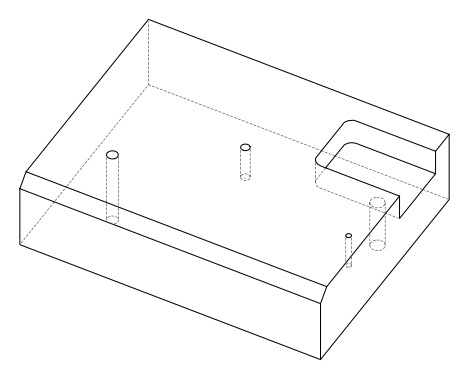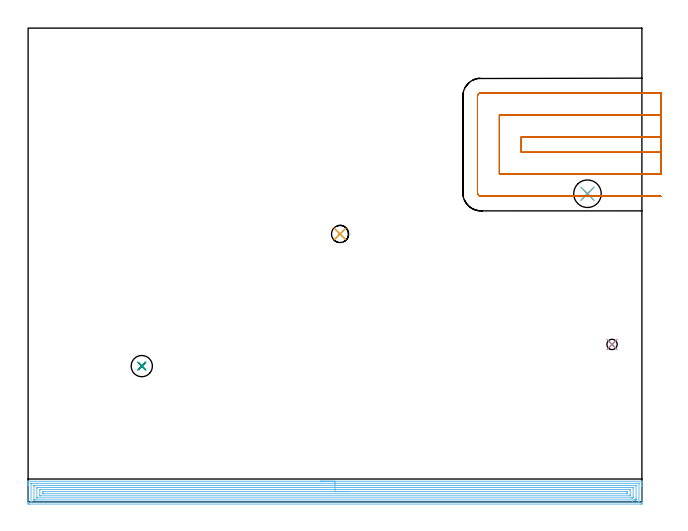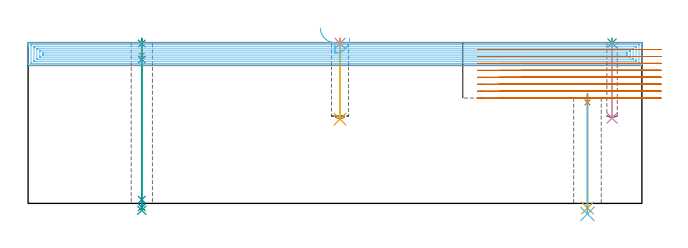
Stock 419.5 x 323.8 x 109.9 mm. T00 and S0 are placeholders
(PLAN: 13 operations, 9 tool changes, 38.1 min)
(1 SPOT_DRILL | STEP1HOLE | NXT0321_9005460120000 | 0.06 min | 4454 mm3)
(2 SPOT_DRILL_1 | STEP1HOLE_1 | NXT0321_9005460120000 | 0.03 min | 3 mm3)
(3 SPOT_DRILL_2 | STEP1POCKET | NXT0321_9005460120000 | 0.03 min | 1 mm3)
(4 SPOT_DRILL_3 | STEP1POCKET_1 | NXT0321_9005460120000 | 0.03 min | 1 mm3)
(5 DRILL_THROUGH_HOLE_INTO_CENTER | STEP1HOLE | NXT0301_065 | 0.32 min | 4842 mm3)
(6 DRILL_TO_ENLARGE_THROUGH_HOLE | STEP1HOLE | UGT0301_256 | 0.33 min | 21159 mm3)
(7 DRILL_BLIND_HOLE_INTO_CENTER | STEP1HOLE_1 | NXT0301_030 | 0.05 min | 216 mm3)
(8 GUN_DRILL_THROUGH_HOLE | STEP1HOLE_1 | UGT0307_001 | 0.52 min | 1961 mm3)
(9 SPADE_DRILL_TO_ENLARGE_THROUGH_HOLE | STEP1HOLE_1 | UGT0306_005 | 0.47 min | 15921 mm3)
(10 DRILL_BLIND_HOLE_INTO_CENTER_1 | STEP1POCKET | NXT0301_042 | 0.22 min | 1989 mm3)
(11 DRILL_BLIND_HOLE_INTO_CENTER_2 | STEP1POCKET_1 | NXT0301_088 | 0.22 min | 5448 mm3)
(12 AREA_MILL | FG_CHAMFER_SURFACE | UGT0205_001 | 20.4 min | 51041 mm3)
(13 MILL_SLOT | SLOT_PARTIAL_RECTANGULAR | UGT0201_094 | Follow Part, ap 5, ae 75% | 15.45 min | 407760 mm3)
(TOOL NXT0321_9005460120000 | NC Spot Drill, 142deg, 12mm, Carbide, Uncoated | D12 PA142 FL30 Z2)
(TOOL NXT0301_065 | Carbide Drill 9.4mm [860.1-0940-075A1-MM 2214] | D9.4 PA140 FL98 Z2)
(TOOL UGT0301_256 | Twist Drill 18.8 mm | D18.8 PA118 FL135 Z2)
(TOOL NXT0301_030 | Carbide Drill 5.9mm [860.1-0590-018A1-MM 2214] | D5.9 PA140 FL28 Z2)
(TOOL UGT0307_001 | Gun Drill 5 mm | D5 PA130 FL24 Z1)
(TOOL UGT0306_005 | Spade Drill 14.5mm | D14.5 PA132 FL10 Z2)
(TOOL NXT0301_042 | Carbide Drill 7.1mm [860.1-0710-057A1-MM 2214] | D7.1 PA140 FL85 Z2)
(TOOL NXT0301_088 | Carbide Drill 11.7mm [860.1-1170-035A1-MM 2214] | D11.7 PA140 FL55 Z2)
(TOOL UGT0205_001 | Chamfer Mill 20 x 3 x 45 deg. | D20 FL50 Z2)
(TOOL UGT0201_094 | End mill 20 mm | D20 FL38 Z4)
(OP 1 SPOT_DRILL)
G17 G21 G94 G90
T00 M6
G54
G17 G0 G90 X382.3 Y210.6 S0 M3
G43 Z119.9 H0
G94 G81 G98 Z69. F250. R75.
G80
M5
M2
(OP 2 SPOT_DRILL_1)
G17 G21 G94 G90
T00 M6
G54
G17 G0 G90 X77.7 Y92.8 S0 M3
G43 Z119.9 H0
G94 G81 G98 Z109.276 F250. R112.9
G80
M5
M2
(OP 3 SPOT_DRILL_2)
G17 G21 G94 G90
T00 M6
G54
G17 G0 G90 X399.1 Y107.6 S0 M3
G43 Z119.9 H0
G94 G81 G98 Z109.59 F250. R112.9
G80
M5
M2
(OP 4 SPOT_DRILL_3)
G17 G21 G94 G90
T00 M6
G54
G17 G0 G90 X213.2 Y183.1 S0 M3
G43 Z119.9 H0
G94 G81 G98 Z109.396 F250. R112.9
G80
M5
M2
(OP 5 DRILL_THROUGH_HOLE_INTO_CENTER)
G17 G21 G94 G90
T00 M6
G54
G17 G0 G90 X382.3 Y210.6 S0 M3
G43 Z119.9 H1
G94 G73 G98 Z-3.211 F250. Q8.357 R74.
G80
M5
M2
(OP 6 DRILL_TO_ENLARGE_THROUGH_HOLE)
G17 G21 G94 G90
T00 M6
G54
G17 G0 G90 X382.3 Y210.6 S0 M3
G43 Z119.9 H0
G94 G73 G98 Z-7.148 F250. Q15.83 R74.
G80
M5
M2
(OP 7 DRILL_BLIND_HOLE_INTO_CENTER)
G17 G21 G94 G90
T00 M6
G54
G17 G0 G90 X77.7 Y92.8 S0 M3
G43 Z119.9 H1
G94 G81 G98 Z101.05 F250. R111.9
G80
M5
M2
(OP 8 GUN_DRILL_THROUGH_HOLE)
G17 G21 G94 G90
T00 M6
G54
G17 G0 G90 X77.7 Y92.8 M8
G43 Z119.9 H0
Z109.572
S716 M3
G94 G1 Z98.294 F125. M26
G4 X.084
Z2.5 F250.
G4 X.084
Z-2.666 F125.
G4 X.084
M5
M9
G0 Z109.572
Z119.9
M2
(OP 9 SPADE_DRILL_TO_ENLARGE_THROUGH_HOLE)
G17 G21 G94 G90
T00 M6
G54
G17 G0 G90 X77.7 Y92.8 S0 M3
G43 Z119.9 H0
G94 G73 G98 Z-4.728 F250. Q14.328 R111.9
G80
M5
M2
(OP 10 DRILL_BLIND_HOLE_INTO_CENTER_1)
G17 G21 G94 G90
T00 M6
G54
G17 G0 G90 X399.1 Y107.6 S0 M3
G43 Z119.9 H1
G94 G81 G98 Z58.3 F250. R111.9
G80
M5
M2
(OP 11 DRILL_BLIND_HOLE_INTO_CENTER_2)
G17 G21 G94 G90
T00 M6
G54
G17 G0 G90 X213.2 Y183.1 S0 M3
G43 Z119.9 H1
G94 G81 G98 Z57.6 F250. R111.9
G80
M5
M2
(OP 12 AREA_MILL)
G17 G21 G94 G90
T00 M6
G54
G17 G0 G90 X199.75 Y14.1 S1061 M3
G43 Z119.9 H0
G94 G1 X199.788 Z119.028 F250.
X199.902 Z118.163
X200.091 Z117.312
X200.353 Z116.48
X200.687 Z115.674
X201.09 Z114.9
X201.558 Z114.164
X202.09 Z113.472
X202.679 Z112.829
X203.322 Z112.24
X204.014 Z111.708
X204.75 Z111.24
X205.524 Z110.837
X206.33 Z110.503
X207.162 Z110.241
X208.013 Z110.052
X208.878 Z109.938
X209.75 Z109.9
X419.324
X419.49 Y14.098 Z109.889
X419.498 Y13.959 Z109.751
X419.5 Y13.815 Z109.614
Y13.553 Z109.352
Y12.863 Z108.658
Y11.643 Z107.44
Y11.113 Z106.907
Y10.503 Z106.298
Y-0.873 Z94.925
X419.497 Y-1.138 Z94.659
X419.49 Y-1.493 Z94.305
X419.244 Y-1.498 Z94.301
X418.877 Y-1.5 Z94.3
X0.623
X0.256 Y-1.498 Z94.301
X0.01 Y-1.493 Z94.305
X0.004 Y-1.138 Z94.659
X0. Y-0.528 Z95.269
Y11.113 Z106.907
Y11.643 Z107.44
Y11.988 Z107.784
Y12.518 Z108.314
Y12.863 Z108.658
Y13.553 Z109.352
Y13.815 Z109.614
X0.002 Y13.959 Z109.751
X0.01 Y14.098 Z109.889
X0.176 Y14.1 Z109.9
X209.75
Y12.686 Z108.486
X417.09
X417.272 Y12.685 Z108.485
X417.443 Y12.681 Z108.481
X417.48 Y12.679 Z108.479
X417.49 Y12.66 Z108.46
X417.494 Y12.629 Z108.429
X417.499 Y12.462 Z108.262
Y0.211 Z96.011
X417.496 Y0.077 Z95.877
X417.49 Y-0.03 Z95.77
X417.482 Y-0.079 Z95.721
X417.445 Y-0.081 Z95.719
X417.09 Y-0.085 Z95.715
X412.97 Y-0.086 Z95.714
X2.41
X2.228 Y-0.085 Z95.715
X2.057 Y-0.081 Z95.719
X2.02 Y-0.079 Z95.721
X2.01 Y-0.06 Z95.74
X2.006 Y-0.029 Z95.771
X2.001 Y0.138 Z95.938
Y12.389 Z108.189
X2.004 Y12.524 Z108.324
X2.01 Y12.63 Z108.43
X2.018 Y12.679 Z108.479
X2.055 Y12.681 Z108.481
X2.41 Y12.685 Z108.485
X6.53 Y12.686 Z108.486
X209.75
Y11.272 Z107.072
X414.408 Y11.271 Z107.071
X415.141 Y11.27 Z107.07
X415.302 Y11.268 Z107.068
X415.462 Y11.265 Z107.065
X415.491 Y11.258 Z107.058
X415.494 Y11.229 Z107.029
X415.498 Y11.177 Z106.977
X415.499 Y11.113 Z106.913
X415.5 Y10.919 Z106.719
Y2.169 Z97.969
X415.497 Y1.487 Z97.287
X415.494 Y1.391 Z97.191
X415.49 Y1.344 Z97.144
X415.481 Y1.335 Z97.135
X415.46 Y1.333 Z97.133
X415.302 Y1.33 Z97.13
X414.571 Y1.329 Z97.129
X414.408 Y1.328 Z97.128
X5.091
X4.359 Y1.33 Z97.13
X4.198 Y1.332 Z97.132
X4.038 Y1.335 Z97.135
X4.009 Y1.342 Z97.142
X4.006 Y1.371 Z97.171
X4.002 Y1.423 Z97.223
X4.001 Y1.487 Z97.287
X4. Y1.681 Z97.481
Y10.431 Z106.231
X4.003 Y11.113 Z106.913
X4.006 Y11.209 Z107.009
X4.01 Y11.256 Z107.056
X4.019 Y11.265 Z107.065
X4.04 Y11.267 Z107.067
X4.198 Y11.27 Z107.07
X4.929 Y11.271 Z107.071
X5.091 Y11.272 Z107.072
X209.75
Y9.857 Z105.657
X413.355
X413.41 Y9.856 Z105.656
X413.467 Y9.853 Z105.653
X413.483 Y9.851 Z105.651
X413.49 Y9.84 Z105.64
X413.493 Y9.79 Z105.59
X413.5 Y9.377 Z105.177
Y3.252 Z99.052
X413.492 Y2.807 Z98.607
X413.49 Y2.759 Z98.559
X413.428 Y2.75 Z98.55
X413.295 Y2.746 Z98.546
X413.125 Y2.744 Z98.544
X412.621 Y2.743 Z98.543
X412.233
X6.145
X6.09 Y2.744 Z98.544
X6.033 Y2.747 Z98.547
X6.017 Y2.749 Z98.549
X6.01 Y2.76 Z98.56
X6.007 Y2.81 Z98.61
X6. Y3.223 Z99.023
Y9.348 Z105.148
X6.008 Y9.793 Z105.593
X6.01 Y9.841 Z105.641
X6.072 Y9.85 Z105.65
X6.205 Y9.854 Z105.654
X6.375 Y9.856 Z105.656
X6.879 Y9.857 Z105.657
X7.267
X209.75
Y8.443 Z104.243
X410.879
X411.269 Y8.442 Z104.242
X411.463 Y8.439 Z104.239
X411.482 Y8.437 Z104.237
X411.49 Y8.429 Z104.229
X411.496 Y8.393 Z104.193
X411.498 Y8.34 Z104.14
X411.5 Y7.835 Z103.635
Y5.21 Z101.01
Y4.335 Z100.135
X411.497 Y4.242 Z100.042
X411.492 Y4.185 Z99.985
X411.487 Y4.163 Z99.963
X411.469 Y4.162 Z99.962
X411.258 Y4.159 Z99.959
X410.834 Y4.157 Z99.957
X8.621
X8.231 Y4.158 Z99.958
X8.037 Y4.161 Z99.961
X8.017 Y4.163 Z99.963
X8.01 Y4.171 Z99.971
X8.004 Y4.207 Z100.007
X8.002 Y4.26 Z100.06
X8. Y4.765 Z100.565
Y8.265 Z104.065
X8.003 Y8.358 Z104.158
X8.008 Y8.415 Z104.215
X8.013 Y8.437 Z104.237
X8.031 Y8.438 Z104.238
X8.242 Y8.441 Z104.241
X8.666 Y8.443 Z104.243
X209.75
Y7.029 Z102.829
X409.046
X409.344 Y7.027 Z102.827
X409.428 Y7.025 Z102.825
X409.478 Y7.022 Z102.822
X409.491 Y7.018 Z102.818
X409.493 Y7.003 Z102.803
X409.497 Y6.886 Z102.686
X409.499 Y6.738 Z102.538
X409.5 Y6.293 Z102.093
X409.499 Y5.863 Z101.663
X409.497 Y5.64 Z101.44
X409.493 Y5.586 Z101.386
X409.49 Y5.578 Z101.378
X409.478 Y5.575 Z101.375
X409.443 Y5.573 Z101.373
X409.344 Y5.571 Z101.371
X10.454
X10.156 Y5.573 Z101.373
X10.071 Y5.575 Z101.375
X10.022 Y5.578 Z101.378
X10.009 Y5.582 Z101.382
X10.007 Y5.597 Z101.397
X10.003 Y5.714 Z101.514
X10.001 Y5.863 Z101.663
X10. Y6.307 Z102.107
X10.001 Y6.738 Z102.538
X10.003 Y6.96 Z102.76
X10.007 Y7.014 Z102.814
X10.01 Y7.022 Z102.822
X10.022 Y7.025 Z102.825
X10.057 Y7.027 Z102.827
X10.156 Y7.029 Z102.829
X209.75
X210.622 Z102.867
X211.486 Z102.981
X212.338 Z103.17
X213.17 Z103.432
X213.976 Z103.766
X214.75 Z104.169
X215.486 Z104.637
X216.178 Z105.168
X216.821 Z105.758
X217.41 Z106.401
X217.941 Z107.093
X218.41 Z107.829
X218.813 Z108.603
X219.147 Z109.409
X219.409 Z110.241
X219.598 Z111.092
X219.712 Z111.957
X219.75 Z112.829
G0 Z119.9
M5
M2
(OP 13 MILL_SLOT)
G17 G21 G94 G90
T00 M6
G54
G17 G0 G90 X432.5 Y249.6 S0 M3
G43 Z119.9 H0
Z105.162
G94 G1 X429.5 F250.
X337.1 F500.
Y238.9
X429.5
X432.5 F250.
Y264.6
X429.5
X322.1 F500.
Y223.9
X429.5
X432.5 F250.
Y279.6
X429.5
X309.6 F500.
G3 X307.1 Y277.1 R2.5
G1 Y211.4
G3 X309.6 Y208.9 R2.5
G1 X429.5
X432.5 F250.
G0 Y249.6 Z100.425
G1 X429.5
X337.1 F500.
Y238.9
X429.5
X432.5 F250.
Y264.6
X429.5
X322.1 F500.
Y223.9
X429.5
X432.5 F250.
Y279.6
X429.5
X309.6 F500.
G3 X307.1 Y277.1 R2.5
G1 Y211.4
G3 X309.6 Y208.9 R2.5
G1 X429.5
X432.5 F250.
G0 Y249.6 Z95.687
G1 X429.5
X337.1 F500.
Y238.9
X429.5
X432.5 F250.
Y264.6
X429.5
X322.1 F500.
Y223.9
X429.5
X432.5 F250.
Y279.6
X429.5
X309.6 F500.
G3 X307.1 Y277.1 R2.5
G1 Y211.4
G3 X309.6 Y208.9 R2.5
G1 X429.5
X432.5 F250.
G0 Y249.6 Z90.95
G1 X429.5
X337.1 F500.
Y238.9
X429.5
X432.5 F250.
Y264.6
X429.5
X322.1 F500.
Y223.9
X429.5
X432.5 F250.
Y279.6
X429.5
X309.6 F500.
G3 X307.1 Y277.1 R2.5
G1 Y211.4
G3 X309.6 Y208.9 R2.5
G1 X429.5
X432.5 F250.
G0 Y249.6 Z86.212
G1 X429.5
X337.1 F500.
Y238.9
X429.5
X432.5 F250.
Y264.6
X429.5
X322.1 F500.
Y223.9
X429.5
X432.5 F250.
Y279.6
X429.5
X309.6 F500.
G3 X307.1 Y277.1 R2.5
G1 Y211.4
G3 X309.6 Y208.9 R2.5
G1 X429.5
X432.5 F250.
G0 Y249.6 Z81.475
G1 X429.5
X337.1 F500.
Y238.9
X429.5
X432.5 F250.
Y264.6
X429.5
X322.1 F500.
Y223.9
X429.5
X432.5 F250.
Y279.6
X429.5
X309.6 F500.
G3 X307.1 Y277.1 R2.5
G1 Y211.4
G3 X309.6 Y208.9 R2.5
G1 X429.5
X432.5 F250.
G0 Y249.6 Z76.737
G1 X429.5
X337.1 F500.
Y238.9
X429.5
X432.5 F250.
Y264.6
X429.5
X322.1 F500.
Y223.9
X429.5
X432.5 F250.
Y279.6
X429.5
X309.6 F500.
G3 X307.1 Y277.1 R2.5
G1 Y211.4
G3 X309.6 Y208.9 R2.5
G1 X429.5
X432.5 F250.
G0 Y249.6 Z72.
G1 X429.5
X337.1 F500.
Y238.9
X429.5
X432.5 F250.
Y264.6
X429.5
X322.1 F500.
Y223.9
X429.5
X432.5 F250.
Y279.6
X429.5
X309.6 F500.
G3 X307.1 Y277.1 R2.5
G1 Y211.4
G3 X309.6 Y208.9 R2.5
G1 X429.5
X432.5 F250.
G0 Z119.9
M5
M2
